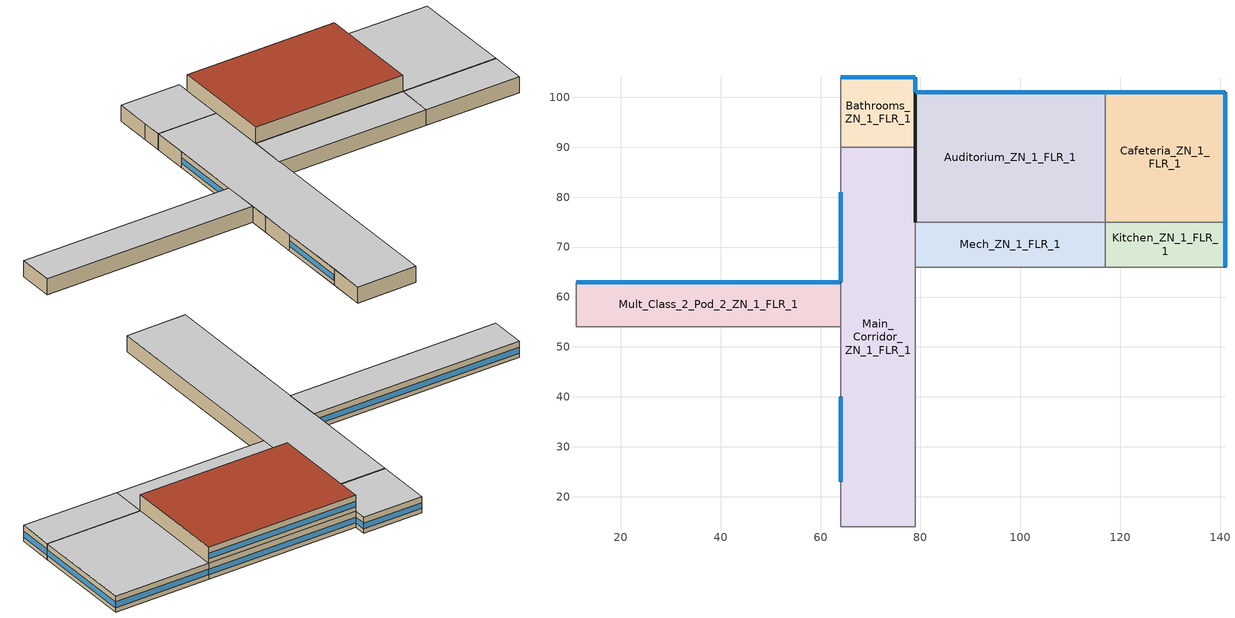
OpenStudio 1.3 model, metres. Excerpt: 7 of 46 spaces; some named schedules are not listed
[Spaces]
Cafeteria_ZN_1_FLR_1
 floor ground (ext-slab): 141,101 141,75 117,75 117,101 z0
 wall outside (Steel Frame Non-res Ext Wall): 141,75 141,101 117,101 z0:4
 wall to Auditorium_ZN_1_FLR_1 (int-walls): 117,101 117,75 z0:4
 wall to Kitchen_ZN_1_FLR_1 (int-walls): 117,75 141,75 z0:4
 window (Window Non-res Fixed): 140.95,101 117.05,101 / 141,75.05 141,100.95 z1.1:2.51
 ceiling to LIBRARY_MEDIA_CENTER_ZN_1_FLR_2 (INT-FLOOR-UNDERSIDE): 141,75 141,101 117,101 117,75 z4
Auditorium_ZN_1_FLR_1
 floor ground (ext-slab): 117,101 117,75 79,75 79,101 z0
 wall outside (Steel Frame Non-res Ext Wall): 117,101 79,101 79,75 z0:4; 117,101 79,101 79,75 z4:8
 wall to Mech_ZN_1_FLR_1 (int-walls): 79,75 117,75 z0:4
 wall to Mech_ZN_1_FLR_2 (int-walls): 79,75 117,75 z4:8
 wall to LIBRARY_MEDIA_CENTER_ZN_1_FLR_2 (int-walls): 117,75 117,101 z4:8
 window (Window Non-res Fixed): 116.95,101 79.05,101 z1.1:2.5; 116.95,101 79.05,101 z5.1:6.5
 roof outside (IEAD Non-res Roof): 117,75 117,101 79,101 79,75 z8
Bathrooms_ZN_1_FLR_1
 floor ground (ext-slab): 79,104 79,90 64,90 64,104 z0
 wall outside (Steel Frame Non-res Ext Wall): 79,90 79,101 79,104 64,104 z0:4
 wall to Main_Corridor_ZN_1_FLR_1 (int-walls): 64,90 79,90 z0:4
 wall to Mult_Class_2_Pod_3_ZN_1_FLR_1 (int-walls): 64,104 64,95 z0:4
 wall to Corridor_Pod_3_ZN_1_FLR_1 (int-walls): 64,95 64,90 z0:4
 window (Window Non-res Fixed): 78.95,104 64.05,104 z1.1:2.51; 79,101.05 79,103.95 z1.1:2.55
 ceiling to Bathrooms_ZN_1_FLR_2 (INT-FLOOR-UNDERSIDE): 79,90 79,104 64,104 64,90 z4
Kitchen_ZN_1_FLR_1
 floor ground (ext-slab): 141,75 141,66 117,66 117,75 z0
 wall outside (Steel Frame Non-res Ext Wall): 141,66 141,75 z0:4
 wall to Aux_Gym_ZN_1_FLR_1 (int-walls): 117,66 141,66 z0:4
 wall to Mech_ZN_1_FLR_1 (int-walls): 117,75 117,66 z0:4
 window (Window Non-res Fixed): 141,66.05 141,74.95 z1.1:2.52
 ceiling to LIBRARY_MEDIA_CENTER_ZN_1_FLR_2 (INT-FLOOR-UNDERSIDE): 141,66 141,75 117,75 117,66 z4
Mech_ZN_1_FLR_1
 floor ground (ext-slab): 117,75 117,66 79,66 79,75 z0
 wall to Main_Corridor_ZN_1_FLR_1 (int-walls): 79,75 79,66 z0:4
 wall to Gym_ZN_1_FLR_1 (int-walls): 79,66 117,66 z0:4
 ceiling to Mech_ZN_1_FLR_2 (INT-FLOOR-UNDERSIDE): 117,66 117,75 79,75 79,66 z4
Mult_Class_2_Pod_2_ZN_1_FLR_1
 floor ground (ext-slab): 64,63 64,54 11,54 11,63 z0
 wall outside (Steel Frame Non-res Ext Wall): 64,63 11,63 z0:4
 wall to Main_Corridor_ZN_1_FLR_1 (int-walls): 64,54 64,63 z0:4
 wall to Corner_Class_2_Pod_2_ZN_1_FLR_1 (int-walls): 11,63 11,54 z0:4
 wall to Corridor_Pod_2_ZN_1_FLR_1 (int-walls): 11,54 64,54 z0:4
 window (Window Non-res Fixed): 63.95,63 11.05,63 z1.1:2.5
 ceiling to Mult_Class_2_Pod_2_ZN_1_FLR_2 (INT-FLOOR-UNDERSIDE): 64,54 64,63 11,63 11,54 z4
Main_Corridor_ZN_1_FLR_1
 floor ground (ext-slab): 79,90 79,14 64,14 64,90 z0
 wall outside (Steel Frame Non-res Ext Wall): 64,40 64,23 / 79,75 79,90 / 64,81 64,63 z0:4
 wall to Mult_Class_1_Pod_2_ZN_1_FLR_1 (int-walls): 64,49 64,40 z0:4
 wall to Gym_ZN_1_FLR_1 (int-walls): 79,14 79,66 z0:4
 wall to Mult_Class_1_Pod_3_ZN_1_FLR_1 (int-walls): 64,90 64,81 z0:4
 wall to Lobby_ZN_1_FLR_1 (int-walls): 64,14 79,14 z0:4
 wall to Corridor_Pod_2_ZN_1_FLR_1 (int-walls): 64,54 64,49 z0:4
 wall to Mult_Class_2_Pod_1_ZN_1_FLR_1 (int-walls): 64,23 64,14 z0:4
 window (Window Non-res Fixed): 64,39.95 64,23.05 / 64,80.95 64,63.05 z1.1:2.51
 ceiling to Main_Corridor_ZN_1_FLR_2 (INT-FLOOR-UNDERSIDE): 79,14 79,90 64,90 64,14 z4
[Site]
USA IL-CHICAGO-OHARE: Latitude {deg}=41.77; Longitude {deg}=-87.75; Time Zone {hr}=-6; Elevation {m}=190; Terrain=City
[Building]
Ref Bldg Secondary School New2004_v1.3_5.0: North Axis {deg}=0
[SizingPeriod:DesignDay] Barometric Pressure {Pa}=99063; Rain Indicator=0; Snow Indicator=0; Day of Month=21; Daylight Saving Time Indicator=0; Humidity Indicating Type=Wetbulb; Solar Model Indicator=ASHRAEClearSky
Name | Maximum Dry-Bulb Temperature {C} | Daily Dry-Bulb Temperature Range {deltaC} | Humidity Indicating Conditions at Maximum Dry-Bulb {BasedOnField A3} | Wind Speed {m/s} | Wind Direction {deg} | Sky Clearness | Month | Day Type
CHICAGO Ann Htg 99.6% Condns DB | -20.6 | 0 | -20.6 | 4.9 | 270 | 0 | 1 | WinterDesignDay
CHICAGO Ann Clg .4% Condns WB=>MDB | 31.2 | 10.7 | 25.5 | 5.3 | 230 | 1 | 7 | SummerDesignDay
[Construction]
Window Non-res Fixed: NonRes Fixed Assembly Window
Steel Frame Non-res Ext Wall: Wood Siding, Steel Frame NonRes Wall Insulation, 1/2IN Gypsum
int-walls: 1/2IN Gypsum, 1/2IN Gypsum
InteriorFurnishings: Std Wood 6inch
IEAD Non-res Roof: Roof Membrane, IEAD NonRes Roof Insulation, Metal Decking
ext-slab: HW CONCRETE, CP02 CARPET PAD
INT-FLOOR-UNDERSIDE: CP02 CARPET PAD, MAT-CC05 4 HW CONCRETE
[WindowMaterial:SimpleGlazingSystem]
NonRes Fixed Assembly Window: U-Factor {W/m2-K}=3.23646; Solar Heat Gain Coefficient=0.39
[Material] Thermal Absorptance=0.9
Name | Roughness | Thickness {m} | Conductivity {W/m-K} | Density {kg/m3} | Specific Heat {J/kg-K} | Solar Absorptance | Visible Absorptance
Wood Siding | MediumSmooth | 0.01 | 0.11 | 544.62 | 1210 | 0.78 | 0.78
Steel Frame NonRes Wall Insulation | MediumRough | 0.0870565 | 0.049 | 265 | 836.8 | 0.7 | 0.7
1/2IN Gypsum | Smooth | 0.0127 | 0.16 | 784.9 | 830 | 0.92 | 0.92
Std Wood 6inch | MediumSmooth | 0.15 | 0.12 | 540 | 1210 | 0.7 | 0.7
Roof Membrane | VeryRough | 0.0095 | 0.16 | 1121.29 | 1460 | 0.7 | 0.7
IEAD NonRes Roof Insulation | MediumRough | 0.127339 | 0.049 | 265 | 836.8 | 0.7 | 0.7
Metal Decking | MediumSmooth | 0.0015 | 45.006 | 7680 | 418.4 | 0.7 | 0.3
HW CONCRETE; MAT-CC05 4 HW CONCRETE | Rough | 0.1016 | 1.311 | 2240 | 836.8 | 0.7 | 0.7
[Material:NoMass]
CP02 CARPET PAD: Roughness=VeryRough; Thermal Resistance {m2-K/W}=0.2165; Thermal Absorptance=0.9; Solar Absorptance=0.7; Visible Absorptance=0.8
[ThermalZone] Multiplier=1; Use Ideal Air Loads=No
Name | Thermostat
Cafeteria_ZN_1_FLR_1 Thermal Zone | ThermostatSetpoint:DualSetpoint #3
Auditorium_ZN_1_FLR_1 Thermal Zone | ThermostatSetpoint:DualSetpoint #6
Bathrooms_ZN_1_FLR_1 Thermal Zone | ThermostatSetpoint:DualSetpoint #14
Mult_Class_2_Pod_2_ZN_1_FLR_1 Thermal Zone | ThermostatSetpoint:DualSetpoint #17
Kitchen_ZN_1_FLR_1 Thermal Zone | ThermostatSetpoint:DualSetpoint #25
Mech_ZN_1_FLR_1 Thermal Zone | ThermostatSetpoint:DualSetpoint #33
Main_Corridor_ZN_1_FLR_1 Thermal Zone | ThermostatSetpoint:DualSetpoint #44
[Space] Part of Total Floor Area=Yes
Name | Thermal Zone
Cafeteria_ZN_1_FLR_1 | Cafeteria_ZN_1_FLR_1 Thermal Zone
Auditorium_ZN_1_FLR_1 | Auditorium_ZN_1_FLR_1 Thermal Zone
Bathrooms_ZN_1_FLR_1 | Bathrooms_ZN_1_FLR_1 Thermal Zone
Mult_Class_2_Pod_2_ZN_1_FLR_1 | Mult_Class_2_Pod_2_ZN_1_FLR_1 Thermal Zone
Kitchen_ZN_1_FLR_1 | Kitchen_ZN_1_FLR_1 Thermal Zone
Mech_ZN_1_FLR_1 | Mech_ZN_1_FLR_1 Thermal Zone
Main_Corridor_ZN_1_FLR_1 | Main_Corridor_ZN_1_FLR_1 Thermal Zone
[ThermostatSetpoint:DualSetpoint]
Name | Heating Setpoint Temperature Schedule | Cooling Setpoint Temperature Schedule
ThermostatSetpoint:DualSetpoint #3; ThermostatSetpoint:DualSetpoint #6; ThermostatSetpoint:DualSetpoint #17 | HTGSETP_SCH | CLGSETP_SCH
ThermostatSetpoint:DualSetpoint #14; ThermostatSetpoint:DualSetpoint #25; ThermostatSetpoint:DualSetpoint #33; ThermostatSetpoint:DualSetpoint #44 | HTGSETP_SCH_BathCorrMechKitchen | CLGSETP_SCH_BathCorrMechKitchen
[InternalMass:Definition] Construction=InteriorFurnishings; Design Level Calculation Method=SurfaceArea
Name | Surface Area {m2}
Kitchen_ZN_1_FLR_1 Internal Mass Definition | 432
Mech_ZN_1_FLR_1 Internal Mass Definition | 684
Bathrooms_ZN_1_FLR_1 Internal Mass Definition | 420
Auditorium_ZN_1_FLR_1 Internal Mass Definition | 1976
Cafeteria_ZN_1_FLR_1 Internal Mass Definition | 1248
Mult_Class_2_Pod_2_ZN_1_FLR_1 Internal Mass Definition | 954
Main_Corridor_ZN_1_FLR_1 Internal Mass Definition | 2280
[InternalMass]
Name | Internal Mass Definition | Space or SpaceType
Kitchen_ZN_1_FLR_1 Internal Mass | Kitchen_ZN_1_FLR_1 Internal Mass Definition | Kitchen_ZN_1_FLR_1
Mech_ZN_1_FLR_1 Internal Mass | Mech_ZN_1_FLR_1 Internal Mass Definition | Mech_ZN_1_FLR_1
Bathrooms_ZN_1_FLR_1 Internal Mass | Bathrooms_ZN_1_FLR_1 Internal Mass Definition | Bathrooms_ZN_1_FLR_1
Auditorium_ZN_1_FLR_1 Internal Mass | Auditorium_ZN_1_FLR_1 Internal Mass Definition | Auditorium_ZN_1_FLR_1
Cafeteria_ZN_1_FLR_1 Internal Mass | Cafeteria_ZN_1_FLR_1 Internal Mass Definition | Cafeteria_ZN_1_FLR_1
Mult_Class_2_Pod_2_ZN_1_FLR_1 Internal Mass | Mult_Class_2_Pod_2_ZN_1_FLR_1 Internal Mass Definition | Mult_Class_2_Pod_2_ZN_1_FLR_1
Main_Corridor_ZN_1_FLR_1 Internal Mass | Main_Corridor_ZN_1_FLR_1 Internal Mass Definition | Main_Corridor_ZN_1_FLR_1
[People:Definition] Fraction Radiant=0.3; Enable ASHRAE 55 Comfort Warnings=No; Mean Radiant Temperature Calculation Type=ZoneAveraged; Thermal Comfort Model Type 1=FANGER
Name | Number of People Calculation Method | Number of People {people} | Space Floor Area per Person {m2/person}
Kitchen_ZN_1_FLR_1 People Definition | People | 32.4
Bathrooms_ZN_1_FLR_1 People Definition | Area/Person |  | 10
Mult_Class_2_Pod_2_ZN_1_FLR_1 People Definition | Area/Person |  | 4
Cafeteria_ZN_1_FLR_1 People Definition | Area/Person |  | 1.39
Auditorium_ZN_1_FLR_1 People Definition | Area/Person |  | 1
Mech_ZN_1_FLR_1 People Definition | Area/Person |  | 100
[People] Activity Level Schedule=ACTIVITY_SCH; Work Efficiency Schedule=WORK_EFF_SCH; Clothing Insulation Schedule=CLOTHING_SCH; Air Velocity Schedule=AIR_VELO_SCH
Name | People Definition | Space or SpaceType | Number of People Schedule
Kitchen_ZN_1_FLR_1 People | Kitchen_ZN_1_FLR_1 People Definition | Kitchen_ZN_1_FLR_1 | BLDG_OCC_SCH
Bathrooms_ZN_1_FLR_1 People | Bathrooms_ZN_1_FLR_1 People Definition | Bathrooms_ZN_1_FLR_1 | BLDG_OCC_SCH
Mult_Class_2_Pod_2_ZN_1_FLR_1 People | Mult_Class_2_Pod_2_ZN_1_FLR_1 People Definition | Mult_Class_2_Pod_2_ZN_1_FLR_1 | BLDG_OCC_SCH
Cafeteria_ZN_1_FLR_1 People | Cafeteria_ZN_1_FLR_1 People Definition | Cafeteria_ZN_1_FLR_1 | BLDG_OCC_SCH_Cafeteria
Auditorium_ZN_1_FLR_1 People | Auditorium_ZN_1_FLR_1 People Definition | Auditorium_ZN_1_FLR_1 | BLDG_OCC_SCH_Auditorium
Mech_ZN_1_FLR_1 People | Mech_ZN_1_FLR_1 People Definition | Mech_ZN_1_FLR_1 | BLDG_OCC_SCH
[ElectricEquipment:Definition]
Name | Design Level Calculation Method | Watts per Space Floor Area {W/m2} | Fraction Latent | Fraction Radiant | Fraction Lost | Design Level {W}
Auditorium_ZN_1_FLR_1_PlugMisc_Equip Definition | Watts/Area | 5 | 0 | 0.5 | 0
Kitchen_ZN_1_FLR_1_MiscElec_Equip Definition | EquipmentLevel |  | 0.25 | 0.3 | 0.2 | 47994
Bathrooms_ZN_1_FLR_1_PlugMisc_Equip Definition; Mech_ZN_1_FLR_1_PlugMisc_Equip Definition; Main_Corridor_ZN_1_FLR_1_PlugMisc_Equip Definition | Watts/Area | 4 | 0 | 0.5 | 0
Kitchen_ZN_1_FLR_1_ExhFan_Equip Definition | EquipmentLevel |  | 0 | 0 | 1 | 699
Cafeteria_ZN_1_FLR_1_PlugMisc_Equip Definition | Watts/Area | 19.26 | 0 | 0.5 | 0
Mult_Class_2_Pod_2_ZN_1_FLR_1_PlugMisc_Equip Definition | Watts/Area | 10 | 0 | 0.5 | 0
Mech_ZN_1_FLR_1_Elevators_Equip Definition | EquipmentLevel |  | 0 | 0.5 | 0 | 32109.9
[ElectricEquipment]
Name | Electric Equipment Definition | Space or SpaceType | Schedule
Auditorium_ZN_1_FLR_1_PlugMisc_Equip | Auditorium_ZN_1_FLR_1_PlugMisc_Equip Definition | Auditorium_ZN_1_FLR_1 | BLDG_EQUIP_SCH
Kitchen_ZN_1_FLR_1_MiscElec_Equip | Kitchen_ZN_1_FLR_1_MiscElec_Equip Definition | Kitchen_ZN_1_FLR_1 | KITCHEN_ELEC_EQUIP_SCH
Bathrooms_ZN_1_FLR_1_PlugMisc_Equip | Bathrooms_ZN_1_FLR_1_PlugMisc_Equip Definition | Bathrooms_ZN_1_FLR_1 | BLDG_EQUIP_SCH
Mech_ZN_1_FLR_1_PlugMisc_Equip | Mech_ZN_1_FLR_1_PlugMisc_Equip Definition | Mech_ZN_1_FLR_1 | BLDG_EQUIP_SCH
Kitchen_ZN_1_FLR_1_ExhFan_Equip | Kitchen_ZN_1_FLR_1_ExhFan_Equip Definition | Kitchen_ZN_1_FLR_1 | Kitchen_Exhaust_SCH
Cafeteria_ZN_1_FLR_1_PlugMisc_Equip | Cafeteria_ZN_1_FLR_1_PlugMisc_Equip Definition | Cafeteria_ZN_1_FLR_1 | KITCHEN_ELEC_EQUIP_SCH
Main_Corridor_ZN_1_FLR_1_PlugMisc_Equip | Main_Corridor_ZN_1_FLR_1_PlugMisc_Equip Definition | Main_Corridor_ZN_1_FLR_1 | BLDG_EQUIP_SCH
Mult_Class_2_Pod_2_ZN_1_FLR_1_PlugMisc_Equip | Mult_Class_2_Pod_2_ZN_1_FLR_1_PlugMisc_Equip Definition | Mult_Class_2_Pod_2_ZN_1_FLR_1 | BLDG_EQUIP_SCH
Mech_ZN_1_FLR_1_Elevators_Equip | Mech_ZN_1_FLR_1_Elevators_Equip Definition | Mech_ZN_1_FLR_1 | BLDG_ELEVATORS
[SpaceInfiltration:DesignFlowRate] Schedule=INFIL_SCH; Design Flow Rate Calculation Method=Flow/ExteriorWallArea; Flow per Exterior Surface Area {m3/s-m2}=0.000302; Constant Term Coefficient=1; Temperature Term Coefficient=0; Velocity Term Coefficient=0; Velocity Squared Term Coefficient=0
Name | Space or SpaceType
Mult_Class_2_Pod_2_ZN_1_FLR_1_Infiltration | Mult_Class_2_Pod_2_ZN_1_FLR_1
Bathrooms_ZN_1_FLR_1_Infiltration | Bathrooms_ZN_1_FLR_1
Kitchen_ZN_1_FLR_1_Infiltration | Kitchen_ZN_1_FLR_1
Auditorium_ZN_1_FLR_1_Infiltration | Auditorium_ZN_1_FLR_1
Cafeteria_ZN_1_FLR_1_Infiltration | Cafeteria_ZN_1_FLR_1
Main_Corridor_ZN_1_FLR_1_Infiltration | Main_Corridor_ZN_1_FLR_1
[Lights:Definition] Design Level Calculation Method=Watts/Area; Fraction Radiant=0.37; Fraction Visible=0.2; Return Air Fraction=0; Return Air Fraction Calculated from Plenum Temperature=No
Name | Watts per Space Floor Area {W/m2}
Bathrooms_ZN_1_FLR_1_Lights Definition; Auditorium_ZN_1_FLR_1_Lights Definition | 9.68
Main_Corridor_ZN_1_FLR_1_Lights Definition | 5.38
Kitchen_ZN_1_FLR_1_Lights Definition | 12.91
Mult_Class_2_Pod_2_ZN_1_FLR_1_Lights Definition; Cafeteria_ZN_1_FLR_1_Lights Definition | 15.06
Mech_ZN_1_FLR_1_Lights Definition | 16.14
[Lights] Schedule=BLDG_LIGHT_SCH; Fraction Replaceable=1
Name | Lights Definition | Space or SpaceType
Bathrooms_ZN_1_FLR_1_Lights | Bathrooms_ZN_1_FLR_1_Lights Definition | Bathrooms_ZN_1_FLR_1
Auditorium_ZN_1_FLR_1_Lights | Auditorium_ZN_1_FLR_1_Lights Definition | Auditorium_ZN_1_FLR_1
Main_Corridor_ZN_1_FLR_1_Lights | Main_Corridor_ZN_1_FLR_1_Lights Definition | Main_Corridor_ZN_1_FLR_1
Kitchen_ZN_1_FLR_1_Lights | Kitchen_ZN_1_FLR_1_Lights Definition | Kitchen_ZN_1_FLR_1
Mult_Class_2_Pod_2_ZN_1_FLR_1_Lights | Mult_Class_2_Pod_2_ZN_1_FLR_1_Lights Definition | Mult_Class_2_Pod_2_ZN_1_FLR_1
Cafeteria_ZN_1_FLR_1_Lights | Cafeteria_ZN_1_FLR_1_Lights Definition | Cafeteria_ZN_1_FLR_1
Mech_ZN_1_FLR_1_Lights | Mech_ZN_1_FLR_1_Lights Definition | Mech_ZN_1_FLR_1
[GasEquipment:Definition]
Kitchen_ZN_1_FLR_1_MiscGas_Equip Definition: Design Level Calculation Method=EquipmentLevel; Design Level {W}=241713; Fraction Latent=0.1; Fraction Radiant=0.2; Fraction Lost=0.7
[GasEquipment]
Kitchen_ZN_1_FLR_1_MiscGas_Equip: Gas Equipment Definition=Kitchen_ZN_1_FLR_1_MiscGas_Equip Definition; Space or SpaceType=Kitchen_ZN_1_FLR_1; Schedule=KITCHEN_GAS_EQUIP_SCH
[Schedule:Compact]
HTGSETP_SCH: Through: 6/30, For: WinterDesignDay, Until: 24:00, 21, For: WeekEnds Holidays SummerDesignDay, Until: 24:00, 16, For: AllOtherDays, Until: 06:00, 16, Until: 21:00, 21, Until: 24:00, 16, Through: 9/1, For: WinterDesignDay, Until: 24:00, 21, For: WeekEnds Holidays SummerDesignDay, Until: 24:00, 16, For: AllOtherDays, Until: 07:00, 16, Until: 18:00, 21, Until: 24:00, 16, Through: 12/31, For: WinterDesignDay, Until: 24:00, 21, For: WeekEnds Holidays SummerDesignDay, Until: 24:00, 16, For: AllOtherDays, Until: 06:00, 16, Until: 21:00, 21, Until: 24:00, 16
CLGSETP_SCH: Through: 6/30, For: SummerDesignDay, Until: 24:00, 24, For: WeekEnds Holidays WinterDesignDay, Until: 24:00, 27, For: AllOtherDays, Until: 06:00, 27, Until: 21:00, 24, Until: 24:00, 27, Through: 9/1, For: SummerDesignDay, Until: 24:00, 24, For: WeekEnds Holidays WinterDesignDay, Until: 24:00, 27, For: AllOtherDays, Until: 07:00, 27, Until: 18:00, 24, Until: 24:00, 27, Through: 12/31, For: SummerDesignDay, Until: 24:00, 24, For: WeekEnds Holidays WinterDesignDay, Until: 24:00, 27, For: AllOtherDays, Until: 06:00, 27, Until: 21:00, 24, Until: 24:00, 27
ACTIVITY_SCH: Through: 12/31, For: AllDays, Until: 24:00, 120
WORK_EFF_SCH: Through: 12/31, For: AllDays, Until: 24:00, 0
CLOTHING_SCH: Through: 04/30, For: AllDays, Until: 24:00, 1.1, Through: 09/30, For: AllDays, Until: 24:00, 0.6, Through: 12/31, For: AllDays, Until: 24:00, 1.1
AIR_VELO_SCH: Through: 12/31, For: AllDays, Until: 24:00, 0.2
BLDG_OCC_SCH: Through: 6/30, For: Weekdays SummerDesignDay, Until: 08:00, 0, Until: 16:00, 0.7, Until: 21:00, 0.15, Until: 24:00, 0, For: AllOtherDays, Until: 24:00, 0, Through: 9/1, For: Weekdays SummerDesignDay, Until: 08:00, 0, Until: 21:00, 0.15, Until: 24:00, 0, For: AllOtherDays, Until: 24:00, 0, Through: 12/31, For: Weekdays SummerDesignDay, Until: 08:00, 0, Until: 16:00, 0.7, Until: 21:00, 0.15, Until: 24:00, 0, For: AllOtherDays, Until: 24:00, 0
BLDG_EQUIP_SCH: Through: 6/30, For: Weekdays SummerDesignDay, Until: 08:00, 0.35, Until: 17:00, 0.95, Until: 24:00, 0.35, For: AllOtherDays, Until: 24:00, 0.35, Through: 9/1, For: Weekdays SummerDesignDay, Until: 08:00, 0.25, Until: 17:00, 0.5, Until: 24:00, 0.25, For: AllOtherDays, Until: 24:00, 0.25, Through: 12/31, For: Weekdays SummerDesignDay, Until: 08:00, 0.35, Until: 17:00, 0.95, Until: 24:00, 0.35, For: AllOtherDays, Until: 24:00, 0.35
INFIL_SCH: Through: 12/31, For: AllDays, Until: 07:00, 1, Until: 21:00, 0.5, Until: 24:00, 1
BLDG_LIGHT_SCH: Through: 6/30, For: Weekdays SummerDesignDay, Until: 07:00, 0.1773, Until: 21:00, 0.9, Until: 24:00, 0.1773, For: AllOtherDays, Until: 24:00, 0.1773, Through: 9/1, For: Weekdays SummerDesignDay, Until: 08:00, 0.1773, Until: 20:00, 0.5, Until: 24:00, 0.1773, For: AllOtherDays, Until: 24:00, 0.1773, Through: 12/31, For: Weekdays SummerDesignDay, Until: 07:00, 0.1773, Until: 21:00, 0.9, Until: 24:00, 0.1773, For: AllOtherDays, Until: 24:00, 0.1773
Kitchen_Exhaust_SCH: Through: 12/31, For: Weekdays SummerDesignDay, Until: 06:00, 0, Until: 21:00, 1, Until: 24:00, 0, For: AllOtherDays, Until: 24:00, 0
BLDG_OCC_SCH_Auditorium: Through: 6/30, For: Weekdays SummerDesignDay, Until: 08:00, 0, Until: 15:00, 0.25, Until: 17:00, 0.95, Until: 20:00, 0.1, Until: 24:00, 0, For: AllOtherDays, Until: 24:00, 0, Through: 9/1, For: Weekdays SummerDesignDay, Until: 08:00, 0, Until: 17:00, 0.15, Until: 19:00, 0.35, Until: 24:00, 0, For: AllOtherDays, Until: 24:00, 0, Through: 12/31, For: Weekdays SummerDesignDay, Until: 08:00, 0, Until: 15:00, 0.25, Until: 17:00, 0.95, Until: 20:00, 0.1, Until: 24:00, 0, For: AllOtherDays, Until: 24:00, 0
KITCHEN_GAS_EQUIP_SCH: Through: 6/30, For: Weekdays SummerDesignDay, Until: 08:00, 0.02, Until: 10:00, 0.15, Until: 13:00, 0.2, Until: 15:00, 0.1, Until: 24:00, 0.02, For: AllOtherDays, Until: 24:00, 0.02, Through: 9/1, For: Weekdays SummerDesignDay, Until: 08:00, 0.02, Until: 10:00, 0.1, Until: 13:00, 0.15, Until: 15:00, 0.1, Until: 24:00, 0.02, For: WeekEnds WinterDesignDay Holidays AllOtherDays, Until: 24:00, 0.02, Through: 12/31, For: Weekdays SummerDesignDay, Until: 08:00, 0.02, Until: 10:00, 0.15, Until: 13:00, 0.2, Until: 15:00, 0.1, Until: 24:00, 0.02, For: WeekEnds WinterDesignDay Holidays AllOtherDays, Until: 24:00, 0.02
KITCHEN_ELEC_EQUIP_SCH: Through: 6/30, For: Weekdays SummerDesignDay, Until: 08:00, 0.1, Until: 10:00, 0.15, Until: 13:00, 0.25, Until: 15:00, 0.15, Until: 24:00, 0.1, For: AllOtherDays, Until: 24:00, 0.1, Through: 9/1, For: Weekdays SummerDesignDay, Until: 08:00, 0.1, Until: 10:00, 0.13, Until: 13:00, 0.2, Until: 15:00, 0.13, Until: 24:00, 0.1, For: AllOtherDays, Until: 24:00, 0.1, Through: 12/31, For: Weekdays SummerDesignDay, Until: 08:00, 0.1, Until: 10:00, 0.15, Until: 13:00, 0.25, Until: 15:00, 0.15, Until: 24:00, 0.1, For: AllOtherDays, Until: 24:00, 0.1
BLDG_ELEVATORS: Through: 12/31, For: Weekdays SummerDesignDay, Until: 08:00, 0, Until: 15:00, 0.3, Until: 16:00, 0.15, Until: 24:00, 0, For: AllOtherDays, Until: 24:00, 0
BLDG_OCC_SCH_Cafeteria: Through: 6/30, For: Weekdays SummerDesignDay, Until: 07:00, 0, Until: 09:00, 0.15, Until: 11:00, 0.05, Until: 13:00, 0.95, Until: 15:00, 0.15, Until: 24:00, 0, For: AllOtherDays, Until: 24:00, 0, Through: 9/1, For: Weekdays SummerDesignDay, Until: 09:00, 0, Until: 15:00, 0.25, Until: 24:00, 0, For: AllOtherDays, Until: 24:00, 0, Through: 12/31, For: Weekdays SummerDesignDay, Until: 07:00, 0, Until: 09:00, 0.15, Until: 11:00, 0.05, Until: 13:00, 0.95, Until: 15:00, 0.15, Until: 24:00, 0, For: AllOtherDays, Until: 24:00, 0
